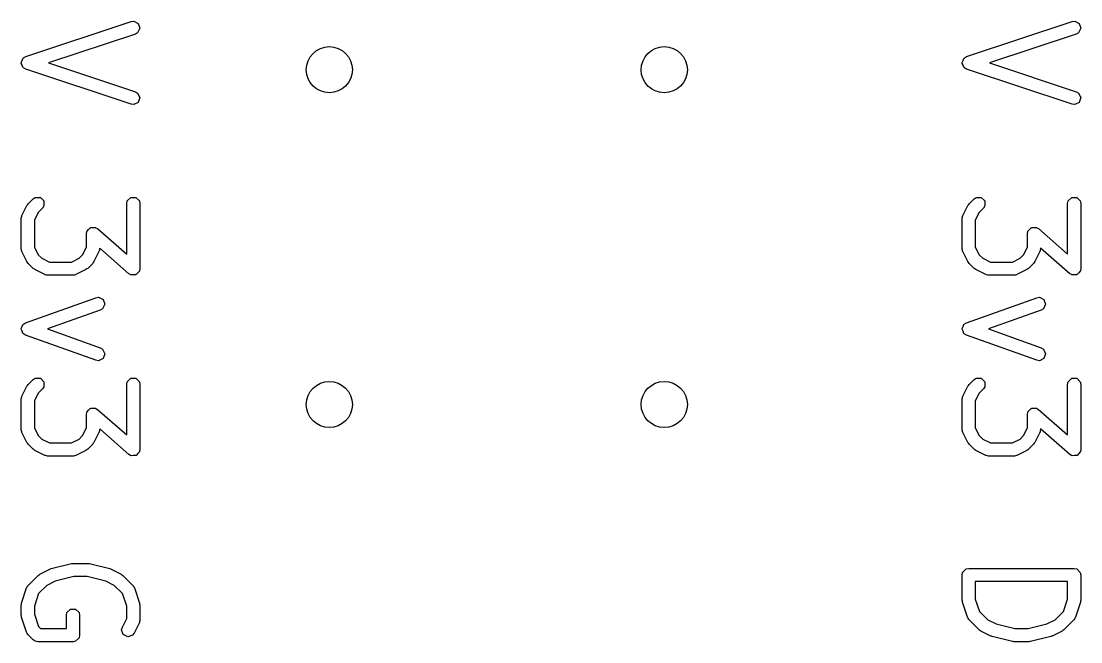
# Model space of a CAD drawing. Extents: x -0.97 to 0.39, y 0.08 to 3.3.
# Drawn here: x -0.9723 to -0.6559, y 2.1198 to 2.3053 of the extents above; entities that cross this region are included whole.
import ezdxf

# ---------------------------------------------------------------- set-up
doc = ezdxf.new("R2010")
doc.units = 0
doc.header["$MEASUREMENT"] = 0
doc.layers.add('BLACK', color=7, linetype='CONTINUOUS')

msp = doc.modelspace()

# ---------------------------------------------------------------- linework, layer by layer
at = {"layer": 'BLACK', "linetype": 'CONTINUOUS'}
for p, q in [((-0.97097, 2.29466), (-0.93948, 2.30515)), ((-0.93948, 2.30515), (-0.93871, 2.30525)), ((-0.93871, 2.30525), (-0.93737, 2.30458)), ((-0.93737, 2.30458), (-0.93689, 2.30315)), ((-0.69003, 2.29466), (-0.65853, 2.30515)), ((-0.65853, 2.30515), (-0.65777, 2.30525)), ((-0.65777, 2.30525), (-0.65642, 2.30458)), ((-0.65642, 2.30458), (-0.65595, 2.30315)), ((-0.93823, 2.30142), (-0.96413, 2.29279)), ((-0.93756, 2.3018), (-0.93823, 2.30142)), ((-0.93689, 2.30315), (-0.93756, 2.3018)), ((-0.65729, 2.30142), (-0.68318, 2.29279)), ((-0.65662, 2.3018), (-0.65729, 2.30142)), ((-0.65595, 2.30315), (-0.65662, 2.3018)), ((-0.97203, 2.29349), (-0.97184, 2.29408)), ((-0.97184, 2.29408), (-0.97171, 2.29414)), ((-0.97171, 2.29414), (-0.97164, 2.29428)), ((-0.97164, 2.29428), (-0.97097, 2.29466)), ((-0.69109, 2.29349), (-0.69089, 2.29408)), ((-0.69089, 2.29408), (-0.69076, 2.29414)), ((-0.69076, 2.29414), (-0.6907, 2.29428)), ((-0.6907, 2.29428), (-0.69003, 2.29466)), ((-0.97231, 2.29293), (-0.97203, 2.29349)), ((-0.97227, 2.29279), (-0.97231, 2.29293)), ((-0.97231, 2.29265), (-0.97227, 2.29279)), ((-0.97203, 2.29209), (-0.97231, 2.29265)), ((-0.97184, 2.2915), (-0.97203, 2.29209)), ((-0.97171, 2.29143), (-0.97184, 2.2915)), ((-0.97164, 2.2913), (-0.97171, 2.29143)), ((-0.97097, 2.29092), (-0.97164, 2.2913)), ((-0.93948, 2.28042), (-0.97097, 2.29092)), ((-0.96413, 2.29279), (-0.93823, 2.28416)), ((-0.69137, 2.29293), (-0.69109, 2.29349)), ((-0.69132, 2.29279), (-0.69137, 2.29293)), ((-0.69137, 2.29265), (-0.69132, 2.29279)), ((-0.69109, 2.29209), (-0.69137, 2.29265)), ((-0.69089, 2.2915), (-0.69109, 2.29209)), ((-0.69076, 2.29143), (-0.69089, 2.2915)), ((-0.6907, 2.2913), (-0.69076, 2.29143)), ((-0.69003, 2.29092), (-0.6907, 2.2913)), ((-0.65853, 2.28042), (-0.69003, 2.29092)), ((-0.68318, 2.29279), (-0.65729, 2.28416)), ((-0.93823, 2.28416), (-0.93756, 2.28378)), ((-0.93756, 2.28378), (-0.93689, 2.28243)), ((-0.93689, 2.28243), (-0.93737, 2.281)), ((-0.65729, 2.28416), (-0.65662, 2.28378)), ((-0.65662, 2.28378), (-0.65595, 2.28243)), ((-0.65595, 2.28243), (-0.65642, 2.281)), ((-0.93871, 2.28033), (-0.93948, 2.28042)), ((-0.93737, 2.281), (-0.93871, 2.28033)), ((-0.65777, 2.28033), (-0.65853, 2.28042)), ((-0.65642, 2.281), (-0.65777, 2.28033)), ((-0.96874, 2.25219), (-0.9681, 2.25261)), ((-0.9681, 2.25261), (-0.9666, 2.25261)), ((-0.9666, 2.25261), (-0.96553, 2.25155)), ((-0.94067, 2.25155), (-0.93961, 2.25261)), ((-0.93961, 2.25261), (-0.9381, 2.25261)), ((-0.9381, 2.25261), (-0.93704, 2.25155)), ((-0.6878, 2.25219), (-0.68716, 2.25261)), ((-0.68716, 2.25261), (-0.68565, 2.25261)), ((-0.68565, 2.25261), (-0.68459, 2.25155)), ((-0.65973, 2.25155), (-0.65866, 2.25261)), ((-0.65866, 2.25261), (-0.65716, 2.25261)), ((-0.65716, 2.25261), (-0.65609, 2.25155)), ((-0.97211, 2.24717), (-0.97061, 2.25017)), ((-0.97061, 2.25017), (-0.97042, 2.25042)), ((-0.97042, 2.25042), (-0.97024, 2.25069)), ((-0.97024, 2.25069), (-0.96874, 2.25219)), ((-0.96553, 2.25004), (-0.96596, 2.2494)), ((-0.96553, 2.25155), (-0.96553, 2.25004)), ((-0.94082, 2.25079), (-0.94067, 2.25155)), ((-0.94082, 2.23563), (-0.94082, 2.25079)), ((-0.93704, 2.25155), (-0.93689, 2.25079)), ((-0.93689, 2.25079), (-0.93689, 2.2313)), ((-0.69117, 2.24717), (-0.68967, 2.25017)), ((-0.68967, 2.25017), (-0.68947, 2.25042)), ((-0.68947, 2.25042), (-0.6893, 2.25069)), ((-0.6893, 2.25069), (-0.6878, 2.25219)), ((-0.68459, 2.25004), (-0.68501, 2.2494)), ((-0.68459, 2.25155), (-0.68459, 2.25004)), ((-0.65988, 2.25079), (-0.65973, 2.25155)), ((-0.65988, 2.23563), (-0.65988, 2.25079)), ((-0.65609, 2.25155), (-0.65594, 2.25079)), ((-0.65594, 2.25079), (-0.65594, 2.2313)), ((-0.97232, 2.24629), (-0.9723, 2.24639)), ((-0.97232, 2.2373), (-0.97232, 2.24629)), ((-0.97231, 2.24643), (-0.97223, 2.24674)), ((-0.9723, 2.24639), (-0.97231, 2.24643)), ((-0.97223, 2.24674), (-0.97217, 2.24705)), ((-0.97217, 2.24705), (-0.97214, 2.24708)), ((-0.97214, 2.24708), (-0.97211, 2.24717)), ((-0.96723, 2.24813), (-0.96838, 2.24583)), ((-0.96596, 2.2494), (-0.96723, 2.24813)), ((-0.69137, 2.24643), (-0.69129, 2.24674)), ((-0.69135, 2.24639), (-0.69137, 2.24643)), ((-0.69137, 2.24629), (-0.69135, 2.24639)), ((-0.69137, 2.2373), (-0.69137, 2.24629)), ((-0.69129, 2.24674), (-0.69122, 2.24705)), ((-0.69122, 2.24705), (-0.69119, 2.24708)), ((-0.69119, 2.24708), (-0.69117, 2.24717)), ((-0.68629, 2.24813), (-0.68744, 2.24583)), ((-0.68501, 2.2494), (-0.68629, 2.24813)), ((-0.96838, 2.24583), (-0.96838, 2.23776)), ((-0.95218, 2.24304), (-0.95173, 2.24356)), ((-0.95173, 2.24356), (-0.95166, 2.24356)), ((-0.95166, 2.24356), (-0.95161, 2.24361)), ((-0.95161, 2.24361), (-0.95091, 2.24361)), ((-0.95091, 2.24361), (-0.95022, 2.24366)), ((-0.95022, 2.24366), (-0.95014, 2.24361)), ((-0.95014, 2.24361), (-0.9501, 2.24361)), ((-0.9501, 2.24361), (-0.95004, 2.24356)), ((-0.95004, 2.24356), (-0.94956, 2.24328)), ((-0.94956, 2.24328), (-0.94082, 2.23563)), ((-0.68744, 2.24583), (-0.68744, 2.23776)), ((-0.67124, 2.24304), (-0.67078, 2.24356)), ((-0.67078, 2.24356), (-0.67071, 2.24356)), ((-0.67071, 2.24356), (-0.67066, 2.24361)), ((-0.67066, 2.24361), (-0.66997, 2.24361)), ((-0.66997, 2.24361), (-0.66928, 2.24366)), ((-0.66928, 2.24366), (-0.6692, 2.24361)), ((-0.6692, 2.24361), (-0.66915, 2.24361)), ((-0.66915, 2.24361), (-0.6691, 2.24356)), ((-0.6691, 2.24356), (-0.66861, 2.24328)), ((-0.66861, 2.24328), (-0.65988, 2.23563)), ((-0.95282, 2.24179), (-0.95271, 2.24234)), ((-0.95282, 2.23776), (-0.95282, 2.24179)), ((-0.95272, 2.24243), (-0.95269, 2.24246)), ((-0.95271, 2.24234), (-0.95272, 2.24243)), ((-0.95269, 2.24246), (-0.95267, 2.24255)), ((-0.95267, 2.24255), (-0.95218, 2.24304)), ((-0.67188, 2.24179), (-0.67177, 2.24234)), ((-0.67188, 2.23776), (-0.67188, 2.24179)), ((-0.67177, 2.24243), (-0.67174, 2.24246)), ((-0.67177, 2.24234), (-0.67177, 2.24243)), ((-0.67174, 2.24246), (-0.67173, 2.24255)), ((-0.67173, 2.24255), (-0.67124, 2.24304)), ((-0.9723, 2.2372), (-0.97232, 2.2373)), ((-0.97231, 2.23716), (-0.9723, 2.2372)), ((-0.97223, 2.23685), (-0.97231, 2.23716)), ((-0.97217, 2.23654), (-0.97223, 2.23685)), ((-0.96838, 2.23776), (-0.96723, 2.23546)), ((-0.95397, 2.23546), (-0.95282, 2.23776)), ((-0.94897, 2.23685), (-0.94903, 2.23654)), ((-0.94889, 2.23716), (-0.94897, 2.23685)), ((-0.94888, 2.2373), (-0.9489, 2.2372)), ((-0.9489, 2.2372), (-0.94889, 2.23716)), ((-0.94015, 2.22981), (-0.94888, 2.23746)), ((-0.94888, 2.23746), (-0.94888, 2.2373)), ((-0.69135, 2.2372), (-0.69137, 2.2373)), ((-0.69137, 2.23716), (-0.69135, 2.2372)), ((-0.69129, 2.23685), (-0.69137, 2.23716)), ((-0.69122, 2.23654), (-0.69129, 2.23685)), ((-0.68744, 2.23776), (-0.68629, 2.23546)), ((-0.67303, 2.23546), (-0.67188, 2.23776)), ((-0.66803, 2.23685), (-0.66809, 2.23654)), ((-0.66794, 2.23716), (-0.66803, 2.23685)), ((-0.66794, 2.2373), (-0.66796, 2.2372)), ((-0.66796, 2.2372), (-0.66794, 2.23716)), ((-0.65921, 2.22981), (-0.66794, 2.23746)), ((-0.66794, 2.23746), (-0.66794, 2.2373)), ((-0.97214, 2.23651), (-0.97217, 2.23654)), ((-0.97211, 2.23642), (-0.97214, 2.23651)), ((-0.97061, 2.23342), (-0.97211, 2.23642)), ((-0.96723, 2.23546), (-0.96618, 2.23441)), ((-0.96618, 2.23441), (-0.96389, 2.23326)), ((-0.95732, 2.23326), (-0.95502, 2.23441)), ((-0.95502, 2.23441), (-0.95397, 2.23546)), ((-0.94909, 2.23642), (-0.95059, 2.23342)), ((-0.94907, 2.23651), (-0.94909, 2.23642)), ((-0.94903, 2.23654), (-0.94907, 2.23651)), ((-0.69119, 2.23651), (-0.69122, 2.23654)), ((-0.69117, 2.23642), (-0.69119, 2.23651)), ((-0.68967, 2.23342), (-0.69117, 2.23642)), ((-0.68629, 2.23546), (-0.68524, 2.23441)), ((-0.68524, 2.23441), (-0.68294, 2.23326)), ((-0.67637, 2.23326), (-0.67407, 2.23441)), ((-0.67407, 2.23441), (-0.67303, 2.23546)), ((-0.66815, 2.23642), (-0.66965, 2.23342)), ((-0.66812, 2.23651), (-0.66815, 2.23642)), ((-0.66809, 2.23654), (-0.66812, 2.23651)), ((-0.97042, 2.23317), (-0.97061, 2.23342)), ((-0.97024, 2.2329), (-0.97042, 2.23317)), ((-0.96874, 2.2314), (-0.97024, 2.2329)), ((-0.96848, 2.23123), (-0.96874, 2.2314)), ((-0.96823, 2.23104), (-0.96848, 2.23123)), ((-0.96523, 2.22954), (-0.96823, 2.23104)), ((-0.96389, 2.23326), (-0.95732, 2.23326)), ((-0.95297, 2.23104), (-0.95597, 2.22954)), ((-0.95272, 2.23123), (-0.95297, 2.23104)), ((-0.95246, 2.2314), (-0.95272, 2.23123)), ((-0.95096, 2.2329), (-0.95246, 2.2314)), ((-0.95078, 2.23317), (-0.95096, 2.2329)), ((-0.95059, 2.23342), (-0.95078, 2.23317)), ((-0.93704, 2.23054), (-0.93753, 2.23005)), ((-0.93702, 2.23063), (-0.93704, 2.23054)), ((-0.93699, 2.23067), (-0.93702, 2.23063)), ((-0.93689, 2.2313), (-0.93699, 2.23075)), ((-0.93699, 2.23075), (-0.93699, 2.23067)), ((-0.68947, 2.23317), (-0.68967, 2.23342)), ((-0.6893, 2.2329), (-0.68947, 2.23317)), ((-0.6878, 2.2314), (-0.6893, 2.2329)), ((-0.68754, 2.23123), (-0.6878, 2.2314)), ((-0.68729, 2.23104), (-0.68754, 2.23123)), ((-0.68429, 2.22954), (-0.68729, 2.23104)), ((-0.68294, 2.23326), (-0.67637, 2.23326)), ((-0.67203, 2.23104), (-0.67503, 2.22954)), ((-0.67178, 2.23123), (-0.67203, 2.23104)), ((-0.67152, 2.2314), (-0.67178, 2.23123)), ((-0.67002, 2.2329), (-0.67152, 2.2314)), ((-0.66984, 2.23317), (-0.67002, 2.2329)), ((-0.66965, 2.23342), (-0.66984, 2.23317)), ((-0.65609, 2.23054), (-0.65658, 2.23005)), ((-0.65607, 2.23063), (-0.65609, 2.23054)), ((-0.65604, 2.23067), (-0.65607, 2.23063)), ((-0.65594, 2.2313), (-0.65605, 2.23075)), ((-0.65605, 2.23075), (-0.65604, 2.23067)), ((-0.96514, 2.22951), (-0.96523, 2.22954)), ((-0.9651, 2.22948), (-0.96514, 2.22951)), ((-0.96479, 2.22942), (-0.9651, 2.22948)), ((-0.96449, 2.22933), (-0.96479, 2.22942)), ((-0.96445, 2.22935), (-0.96449, 2.22933)), ((-0.96435, 2.22933), (-0.96445, 2.22935)), ((-0.95685, 2.22933), (-0.96435, 2.22933)), ((-0.95676, 2.22935), (-0.95685, 2.22933)), ((-0.95671, 2.22933), (-0.95676, 2.22935)), ((-0.95641, 2.22942), (-0.95671, 2.22933)), ((-0.9561, 2.22948), (-0.95641, 2.22942)), ((-0.95607, 2.22951), (-0.9561, 2.22948)), ((-0.95597, 2.22954), (-0.95607, 2.22951)), ((-0.93967, 2.22954), (-0.94015, 2.22981)), ((-0.93961, 2.22948), (-0.93967, 2.22954)), ((-0.93956, 2.22948), (-0.93961, 2.22948)), ((-0.93948, 2.22943), (-0.93956, 2.22948)), ((-0.93879, 2.22948), (-0.93948, 2.22943)), ((-0.9381, 2.22948), (-0.93879, 2.22948)), ((-0.93805, 2.22953), (-0.9381, 2.22948)), ((-0.93798, 2.22953), (-0.93805, 2.22953)), ((-0.93753, 2.23005), (-0.93798, 2.22953)), ((-0.68419, 2.22951), (-0.68429, 2.22954)), ((-0.68416, 2.22948), (-0.68419, 2.22951)), ((-0.68385, 2.22942), (-0.68416, 2.22948)), ((-0.68355, 2.22933), (-0.68385, 2.22942)), ((-0.6835, 2.22935), (-0.68355, 2.22933)), ((-0.68341, 2.22933), (-0.6835, 2.22935)), ((-0.67591, 2.22933), (-0.68341, 2.22933)), ((-0.67581, 2.22935), (-0.67591, 2.22933)), ((-0.67577, 2.22933), (-0.67581, 2.22935)), ((-0.67546, 2.22942), (-0.67577, 2.22933)), ((-0.67515, 2.22948), (-0.67546, 2.22942)), ((-0.67512, 2.22951), (-0.67515, 2.22948)), ((-0.67503, 2.22954), (-0.67512, 2.22951)), ((-0.65872, 2.22954), (-0.65921, 2.22981)), ((-0.65866, 2.22948), (-0.65872, 2.22954)), ((-0.65862, 2.22948), (-0.65866, 2.22948)), ((-0.65854, 2.22943), (-0.65862, 2.22948)), ((-0.65785, 2.22948), (-0.65854, 2.22943)), ((-0.65716, 2.22948), (-0.65785, 2.22948)), ((-0.65711, 2.22953), (-0.65716, 2.22948)), ((-0.65704, 2.22953), (-0.65711, 2.22953)), ((-0.65658, 2.23005), (-0.65704, 2.22953)), ((-0.97101, 2.21515), (-0.95001, 2.22265)), ((-0.95001, 2.22265), (-0.94926, 2.22276)), ((-0.94926, 2.22276), (-0.94789, 2.22212)), ((-0.94789, 2.22212), (-0.94739, 2.2207)), ((-0.69007, 2.21515), (-0.66907, 2.22265)), ((-0.66907, 2.22265), (-0.66831, 2.22276)), ((-0.66831, 2.22276), (-0.66695, 2.22212)), ((-0.66695, 2.22212), (-0.66644, 2.2207)), ((-0.94869, 2.21894), (-0.9645, 2.2133)), ((-0.94803, 2.21934), (-0.94869, 2.21894)), ((-0.94739, 2.2207), (-0.94803, 2.21934)), ((-0.66775, 2.21894), (-0.68355, 2.2133)), ((-0.66709, 2.21934), (-0.66775, 2.21894)), ((-0.66644, 2.2207), (-0.66709, 2.21934)), ((-0.97181, 2.21462), (-0.97172, 2.21466)), ((-0.97172, 2.21466), (-0.97167, 2.21476)), ((-0.97167, 2.21476), (-0.97101, 2.21515)), ((-0.69086, 2.21462), (-0.69077, 2.21466)), ((-0.69077, 2.21466), (-0.69073, 2.21476)), ((-0.69073, 2.21476), (-0.69007, 2.21515)), ((-0.97232, 2.2134), (-0.97203, 2.214)), ((-0.97228, 2.2133), (-0.97232, 2.2134)), ((-0.97232, 2.2132), (-0.97228, 2.2133)), ((-0.97203, 2.2126), (-0.97232, 2.2132)), ((-0.97203, 2.214), (-0.97181, 2.21462)), ((-0.97181, 2.21198), (-0.97203, 2.2126)), ((-0.97172, 2.21193), (-0.97181, 2.21198)), ((-0.97167, 2.21184), (-0.97172, 2.21193)), ((-0.97101, 2.21144), (-0.97167, 2.21184)), ((-0.9645, 2.2133), (-0.94869, 2.20765)), ((-0.69137, 2.2134), (-0.69109, 2.214)), ((-0.69134, 2.2133), (-0.69137, 2.2134)), ((-0.69137, 2.2132), (-0.69134, 2.2133)), ((-0.69109, 2.2126), (-0.69137, 2.2132)), ((-0.69109, 2.214), (-0.69086, 2.21462)), ((-0.69086, 2.21198), (-0.69109, 2.2126)), ((-0.69077, 2.21193), (-0.69086, 2.21198)), ((-0.69073, 2.21184), (-0.69077, 2.21193)), ((-0.69007, 2.21144), (-0.69073, 2.21184)), ((-0.68355, 2.2133), (-0.66775, 2.20765)), ((-0.95001, 2.20395), (-0.97101, 2.21144)), ((-0.66907, 2.20395), (-0.69007, 2.21144)), ((-0.94869, 2.20765), (-0.94803, 2.20726)), ((-0.94803, 2.20726), (-0.94739, 2.2059)), ((-0.94739, 2.2059), (-0.94789, 2.20448)), ((-0.66775, 2.20765), (-0.66709, 2.20726)), ((-0.66709, 2.20726), (-0.66644, 2.2059)), ((-0.66644, 2.2059), (-0.66695, 2.20448)), ((-0.94926, 2.20383), (-0.95001, 2.20395)), ((-0.94789, 2.20448), (-0.94926, 2.20383)), ((-0.66831, 2.20383), (-0.66907, 2.20395)), ((-0.66695, 2.20448), (-0.66831, 2.20383)), ((-0.97211, 2.19318), (-0.97061, 2.19618)), ((-0.97061, 2.19618), (-0.97042, 2.19643)), ((-0.97042, 2.19643), (-0.97024, 2.19669)), ((-0.97024, 2.19669), (-0.96874, 2.19819)), ((-0.96874, 2.19819), (-0.9681, 2.19862)), ((-0.9681, 2.19862), (-0.9666, 2.19862)), ((-0.9666, 2.19862), (-0.96553, 2.19755)), ((-0.96553, 2.19605), (-0.96596, 2.19541)), ((-0.96553, 2.19755), (-0.96553, 2.19605)), ((-0.94082, 2.1968), (-0.94067, 2.19755)), ((-0.94082, 2.18164), (-0.94082, 2.1968)), ((-0.94067, 2.19755), (-0.93961, 2.19862)), ((-0.93961, 2.19862), (-0.9381, 2.19862)), ((-0.9381, 2.19862), (-0.93704, 2.19755)), ((-0.93704, 2.19755), (-0.93689, 2.1968)), ((-0.93689, 2.1968), (-0.93689, 2.1773)), ((-0.69117, 2.19318), (-0.68967, 2.19618)), ((-0.68967, 2.19618), (-0.68947, 2.19643)), ((-0.68947, 2.19643), (-0.6893, 2.19669)), ((-0.6893, 2.19669), (-0.6878, 2.19819)), ((-0.6878, 2.19819), (-0.68716, 2.19862)), ((-0.68716, 2.19862), (-0.68565, 2.19862)), ((-0.68565, 2.19862), (-0.68459, 2.19755)), ((-0.68459, 2.19605), (-0.68501, 2.19541)), ((-0.68459, 2.19755), (-0.68459, 2.19605)), ((-0.65988, 2.1968), (-0.65973, 2.19755)), ((-0.65988, 2.18164), (-0.65988, 2.1968)), ((-0.65973, 2.19755), (-0.65866, 2.19862)), ((-0.65866, 2.19862), (-0.65716, 2.19862)), ((-0.65716, 2.19862), (-0.65609, 2.19755)), ((-0.65609, 2.19755), (-0.65594, 2.1968)), ((-0.65594, 2.1968), (-0.65594, 2.1773)), ((-0.97231, 2.19244), (-0.97223, 2.19274)), ((-0.97223, 2.19274), (-0.97217, 2.19305)), ((-0.97217, 2.19305), (-0.97214, 2.19309)), ((-0.97214, 2.19309), (-0.97211, 2.19318)), ((-0.96723, 2.19413), (-0.96838, 2.19184)), ((-0.96596, 2.19541), (-0.96723, 2.19413)), ((-0.69137, 2.19244), (-0.69129, 2.19274)), ((-0.69129, 2.19274), (-0.69122, 2.19305)), ((-0.69122, 2.19305), (-0.69119, 2.19309)), ((-0.69119, 2.19309), (-0.69117, 2.19318)), ((-0.68629, 2.19413), (-0.68744, 2.19184)), ((-0.68501, 2.19541), (-0.68629, 2.19413)), ((-0.97232, 2.1923), (-0.9723, 2.1924)), ((-0.97232, 2.1833), (-0.97232, 2.1923)), ((-0.9723, 2.1924), (-0.97231, 2.19244)), ((-0.96838, 2.19184), (-0.96838, 2.18377)), ((-0.95218, 2.18904), (-0.95173, 2.18957)), ((-0.95173, 2.18957), (-0.95166, 2.18957)), ((-0.95166, 2.18957), (-0.95161, 2.18962)), ((-0.95161, 2.18962), (-0.95091, 2.18962)), ((-0.95091, 2.18962), (-0.95022, 2.18967)), ((-0.95022, 2.18967), (-0.95014, 2.18962)), ((-0.95014, 2.18962), (-0.9501, 2.18962)), ((-0.9501, 2.18962), (-0.95004, 2.18956)), ((-0.95004, 2.18956), (-0.94956, 2.18928)), ((-0.69135, 2.1924), (-0.69137, 2.19244)), ((-0.69137, 2.1923), (-0.69135, 2.1924)), ((-0.69137, 2.1833), (-0.69137, 2.1923)), ((-0.68744, 2.19184), (-0.68744, 2.18377)), ((-0.67124, 2.18904), (-0.67078, 2.18957)), ((-0.67078, 2.18957), (-0.67071, 2.18957)), ((-0.67071, 2.18957), (-0.67066, 2.18962)), ((-0.67066, 2.18962), (-0.66997, 2.18962)), ((-0.66997, 2.18962), (-0.66928, 2.18967)), ((-0.66928, 2.18967), (-0.6692, 2.18962)), ((-0.6692, 2.18962), (-0.66915, 2.18962)), ((-0.66915, 2.18962), (-0.6691, 2.18956)), ((-0.6691, 2.18956), (-0.66861, 2.18928)), ((-0.95282, 2.1878), (-0.95271, 2.18835)), ((-0.95282, 2.18377), (-0.95282, 2.1878)), ((-0.95272, 2.18843), (-0.95269, 2.18846)), ((-0.95271, 2.18835), (-0.95272, 2.18843)), ((-0.95269, 2.18846), (-0.95267, 2.18856)), ((-0.95267, 2.18856), (-0.95218, 2.18904)), ((-0.94956, 2.18928), (-0.94082, 2.18164)), ((-0.67188, 2.1878), (-0.67177, 2.18835)), ((-0.67188, 2.18377), (-0.67188, 2.1878)), ((-0.67177, 2.18843), (-0.67174, 2.18846)), ((-0.67177, 2.18835), (-0.67177, 2.18843)), ((-0.67174, 2.18846), (-0.67173, 2.18856)), ((-0.67173, 2.18856), (-0.67124, 2.18904)), ((-0.66861, 2.18928), (-0.65988, 2.18164)), ((-0.9723, 2.18321), (-0.97232, 2.1833)), ((-0.97231, 2.18316), (-0.9723, 2.18321)), ((-0.97223, 2.18286), (-0.97231, 2.18316)), ((-0.96838, 2.18377), (-0.96723, 2.18147)), ((-0.95397, 2.18147), (-0.95282, 2.18377)), ((-0.94889, 2.18316), (-0.94897, 2.18286)), ((-0.94888, 2.1833), (-0.9489, 2.18321)), ((-0.9489, 2.18321), (-0.94889, 2.18316)), ((-0.94015, 2.17582), (-0.94888, 2.18346)), ((-0.94888, 2.18346), (-0.94888, 2.1833)), ((-0.69135, 2.18321), (-0.69137, 2.1833)), ((-0.69137, 2.18316), (-0.69135, 2.18321)), ((-0.69129, 2.18286), (-0.69137, 2.18316)), ((-0.68744, 2.18377), (-0.68629, 2.18147)), ((-0.67303, 2.18147), (-0.67188, 2.18377)), ((-0.66794, 2.18316), (-0.66803, 2.18286)), ((-0.66794, 2.1833), (-0.66796, 2.18321)), ((-0.66796, 2.18321), (-0.66794, 2.18316)), ((-0.65921, 2.17582), (-0.66794, 2.18346)), ((-0.66794, 2.18346), (-0.66794, 2.1833)), ((-0.97217, 2.18255), (-0.97223, 2.18286)), ((-0.97214, 2.18252), (-0.97217, 2.18255)), ((-0.97211, 2.18242), (-0.97214, 2.18252)), ((-0.97061, 2.17942), (-0.97211, 2.18242)), ((-0.96723, 2.18147), (-0.96618, 2.18042)), ((-0.96618, 2.18042), (-0.96389, 2.17927)), ((-0.95732, 2.17927), (-0.95502, 2.18042)), ((-0.95502, 2.18042), (-0.95397, 2.18147)), ((-0.94909, 2.18242), (-0.95059, 2.17942)), ((-0.94907, 2.18252), (-0.94909, 2.18242)), ((-0.94903, 2.18255), (-0.94907, 2.18252)), ((-0.94897, 2.18286), (-0.94903, 2.18255)), ((-0.69122, 2.18255), (-0.69129, 2.18286)), ((-0.69119, 2.18252), (-0.69122, 2.18255)), ((-0.69117, 2.18242), (-0.69119, 2.18252)), ((-0.68967, 2.17942), (-0.69117, 2.18242)), ((-0.68629, 2.18147), (-0.68524, 2.18042)), ((-0.68524, 2.18042), (-0.68294, 2.17927)), ((-0.67637, 2.17927), (-0.67407, 2.18042)), ((-0.67407, 2.18042), (-0.67303, 2.18147)), ((-0.66815, 2.18242), (-0.66965, 2.17942)), ((-0.66812, 2.18252), (-0.66815, 2.18242)), ((-0.66809, 2.18255), (-0.66812, 2.18252)), ((-0.66803, 2.18286), (-0.66809, 2.18255)), ((-0.97042, 2.17917), (-0.97061, 2.17942)), ((-0.97024, 2.17891), (-0.97042, 2.17917)), ((-0.96874, 2.17741), (-0.97024, 2.17891)), ((-0.96848, 2.17724), (-0.96874, 2.17741)), ((-0.96823, 2.17704), (-0.96848, 2.17724)), ((-0.96523, 2.17554), (-0.96823, 2.17704)), ((-0.96389, 2.17927), (-0.95732, 2.17927)), ((-0.95297, 2.17704), (-0.95597, 2.17554)), ((-0.95272, 2.17724), (-0.95297, 2.17704)), ((-0.95246, 2.17741), (-0.95272, 2.17724)), ((-0.95096, 2.17891), (-0.95246, 2.17741)), ((-0.95078, 2.17917), (-0.95096, 2.17891)), ((-0.95059, 2.17942), (-0.95078, 2.17917)), ((-0.93689, 2.1773), (-0.93699, 2.17675)), ((-0.93699, 2.17675), (-0.93699, 2.17667)), ((-0.68947, 2.17917), (-0.68967, 2.17942)), ((-0.6893, 2.17891), (-0.68947, 2.17917)), ((-0.6878, 2.17741), (-0.6893, 2.17891)), ((-0.68754, 2.17724), (-0.6878, 2.17741)), ((-0.68729, 2.17704), (-0.68754, 2.17724)), ((-0.68429, 2.17554), (-0.68729, 2.17704)), ((-0.68294, 2.17927), (-0.67637, 2.17927)), ((-0.67203, 2.17704), (-0.67503, 2.17554)), ((-0.67178, 2.17724), (-0.67203, 2.17704)), ((-0.67152, 2.17741), (-0.67178, 2.17724)), ((-0.67002, 2.17891), (-0.67152, 2.17741)), ((-0.66984, 2.17917), (-0.67002, 2.17891)), ((-0.66965, 2.17942), (-0.66984, 2.17917)), ((-0.65594, 2.1773), (-0.65605, 2.17675)), ((-0.65605, 2.17675), (-0.65604, 2.17667)), ((-0.96514, 2.17552), (-0.96523, 2.17554)), ((-0.9651, 2.17548), (-0.96514, 2.17552)), ((-0.96479, 2.17542), (-0.9651, 2.17548)), ((-0.96449, 2.17534), (-0.96479, 2.17542)), ((-0.96445, 2.17535), (-0.96449, 2.17534)), ((-0.96435, 2.17533), (-0.96445, 2.17535)), ((-0.95685, 2.17533), (-0.96435, 2.17533)), ((-0.95676, 2.17535), (-0.95685, 2.17533)), ((-0.95671, 2.17534), (-0.95676, 2.17535)), ((-0.95641, 2.17542), (-0.95671, 2.17534)), ((-0.9561, 2.17548), (-0.95641, 2.17542)), ((-0.95607, 2.17552), (-0.9561, 2.17548)), ((-0.95597, 2.17554), (-0.95607, 2.17552)), ((-0.93967, 2.17554), (-0.94015, 2.17582)), ((-0.93961, 2.17548), (-0.93967, 2.17554)), ((-0.93956, 2.17548), (-0.93961, 2.17548)), ((-0.93948, 2.17544), (-0.93956, 2.17548)), ((-0.93879, 2.17548), (-0.93948, 2.17544)), ((-0.9381, 2.17548), (-0.93879, 2.17548)), ((-0.93805, 2.17553), (-0.9381, 2.17548)), ((-0.93798, 2.17554), (-0.93805, 2.17553)), ((-0.93753, 2.17606), (-0.93798, 2.17554)), ((-0.93704, 2.17655), (-0.93753, 2.17606)), ((-0.93702, 2.17664), (-0.93704, 2.17655)), ((-0.93699, 2.17667), (-0.93702, 2.17664)), ((-0.68419, 2.17552), (-0.68429, 2.17554)), ((-0.68416, 2.17548), (-0.68419, 2.17552)), ((-0.68385, 2.17542), (-0.68416, 2.17548)), ((-0.68355, 2.17534), (-0.68385, 2.17542)), ((-0.6835, 2.17535), (-0.68355, 2.17534)), ((-0.68341, 2.17533), (-0.6835, 2.17535)), ((-0.67591, 2.17533), (-0.68341, 2.17533)), ((-0.67581, 2.17535), (-0.67591, 2.17533)), ((-0.67577, 2.17534), (-0.67581, 2.17535)), ((-0.67546, 2.17542), (-0.67577, 2.17534)), ((-0.67515, 2.17548), (-0.67546, 2.17542)), ((-0.67512, 2.17552), (-0.67515, 2.17548)), ((-0.67503, 2.17554), (-0.67512, 2.17552)), ((-0.65872, 2.17554), (-0.65921, 2.17582)), ((-0.65866, 2.17548), (-0.65872, 2.17554)), ((-0.65862, 2.17548), (-0.65866, 2.17548)), ((-0.65854, 2.17544), (-0.65862, 2.17548)), ((-0.65785, 2.17548), (-0.65854, 2.17544)), ((-0.65716, 2.17548), (-0.65785, 2.17548)), ((-0.65711, 2.17553), (-0.65716, 2.17548)), ((-0.65704, 2.17554), (-0.65711, 2.17553)), ((-0.65658, 2.17606), (-0.65704, 2.17554)), ((-0.65609, 2.17655), (-0.65658, 2.17606)), ((-0.65607, 2.17664), (-0.65609, 2.17655)), ((-0.65604, 2.17667), (-0.65607, 2.17664)), ((-0.96333, 2.14172), (-0.95733, 2.14322)), ((-0.95733, 2.14322), (-0.95709, 2.14323)), ((-0.95709, 2.14323), (-0.95685, 2.14328)), ((-0.95685, 2.14328), (-0.95235, 2.14328)), ((-0.95235, 2.14328), (-0.95212, 2.14323)), ((-0.95212, 2.14323), (-0.95188, 2.14322)), ((-0.95188, 2.14322), (-0.94588, 2.14172)), ((-0.97024, 2.1367), (-0.96724, 2.1397)), ((-0.96724, 2.1397), (-0.96698, 2.13988)), ((-0.96698, 2.13988), (-0.96673, 2.14007)), ((-0.96673, 2.14007), (-0.96373, 2.14157)), ((-0.96373, 2.14157), (-0.96352, 2.14163)), ((-0.96352, 2.14163), (-0.96333, 2.14172)), ((-0.95661, 2.13934), (-0.96216, 2.13795)), ((-0.95259, 2.13934), (-0.95661, 2.13934)), ((-0.94704, 2.13795), (-0.95259, 2.13934)), ((-0.94588, 2.14172), (-0.94568, 2.14163)), ((-0.94568, 2.14163), (-0.94547, 2.14157)), ((-0.94547, 2.14157), (-0.94247, 2.14007)), ((-0.94247, 2.14007), (-0.94222, 2.13988)), ((-0.94222, 2.13988), (-0.94196, 2.1397)), ((-0.94196, 2.1397), (-0.93896, 2.1367)), ((-0.69137, 2.13981), (-0.69122, 2.14056)), ((-0.69137, 2.13231), (-0.69137, 2.13981)), ((-0.69122, 2.14056), (-0.69016, 2.14163)), ((-0.69016, 2.14163), (-0.68941, 2.14178)), ((-0.68941, 2.14178), (-0.65791, 2.14178)), ((-0.65791, 2.14178), (-0.65716, 2.14163)), ((-0.65716, 2.14163), (-0.65609, 2.14056)), ((-0.65609, 2.14056), (-0.65594, 2.13981)), ((-0.65594, 2.13981), (-0.65594, 2.13231)), ((-0.97222, 2.13143), (-0.97072, 2.13593)), ((-0.97072, 2.13593), (-0.97067, 2.13602)), ((-0.97067, 2.13606), (-0.97049, 2.13632)), ((-0.97067, 2.13602), (-0.97067, 2.13606)), ((-0.97049, 2.13632), (-0.97034, 2.1366)), ((-0.97034, 2.1366), (-0.9703, 2.13662)), ((-0.9703, 2.13662), (-0.97024, 2.1367)), ((-0.96468, 2.13669), (-0.96713, 2.13424)), ((-0.96216, 2.13795), (-0.96468, 2.13669)), ((-0.94452, 2.13669), (-0.94704, 2.13795)), ((-0.94207, 2.13424), (-0.94452, 2.13669)), ((-0.93896, 2.1367), (-0.93891, 2.13662)), ((-0.93891, 2.13662), (-0.93887, 2.1366)), ((-0.93887, 2.1366), (-0.93871, 2.13632)), ((-0.93871, 2.13632), (-0.93854, 2.13606)), ((-0.93854, 2.13606), (-0.93854, 2.13602)), ((-0.93854, 2.13602), (-0.93849, 2.13593)), ((-0.93849, 2.13593), (-0.93699, 2.13143)), ((-0.65988, 2.13784), (-0.68744, 2.13784)), ((-0.68744, 2.13784), (-0.68744, 2.13263)), ((-0.65988, 2.13263), (-0.65988, 2.13784)), ((-0.96713, 2.13424), (-0.96838, 2.13049)), ((-0.94082, 2.13049), (-0.94207, 2.13424)), ((-0.68744, 2.13263), (-0.68618, 2.12887)), ((-0.66113, 2.12887), (-0.65988, 2.13263)), ((-0.97232, 2.13081), (-0.97226, 2.13112)), ((-0.97232, 2.12781), (-0.97232, 2.13081)), ((-0.97226, 2.13112), (-0.97222, 2.13143)), ((-0.96838, 2.13049), (-0.96838, 2.12813)), ((-0.95867, 2.12856), (-0.95761, 2.12963)), ((-0.95761, 2.12963), (-0.9561, 2.12963)), ((-0.9561, 2.12963), (-0.95503, 2.12856)), ((-0.94082, 2.12677), (-0.94082, 2.13049)), ((-0.93699, 2.13143), (-0.93695, 2.13112)), ((-0.93695, 2.13112), (-0.93689, 2.13081)), ((-0.93689, 2.13081), (-0.93689, 2.12631)), ((-0.69131, 2.132), (-0.69137, 2.13231)), ((-0.69127, 2.13169), (-0.69131, 2.132)), ((-0.68977, 2.12719), (-0.69127, 2.13169)), ((-0.65604, 2.13169), (-0.65754, 2.12719)), ((-0.656, 2.132), (-0.65604, 2.13169)), ((-0.65594, 2.13231), (-0.656, 2.132)), ((-0.97226, 2.1275), (-0.97232, 2.12781)), ((-0.97222, 2.12719), (-0.97226, 2.1275)), ((-0.97072, 2.12269), (-0.97222, 2.12719)), ((-0.96838, 2.12813), (-0.96713, 2.12437)), ((-0.95882, 2.12781), (-0.95867, 2.12856)), ((-0.95882, 2.12378), (-0.95882, 2.12781)), ((-0.95503, 2.12856), (-0.95488, 2.12781)), ((-0.95488, 2.12781), (-0.95488, 2.12181)), ((-0.94211, 2.12419), (-0.94082, 2.12677)), ((-0.93689, 2.12617), (-0.93697, 2.12587)), ((-0.93689, 2.12631), (-0.9369, 2.12621)), ((-0.9369, 2.12621), (-0.93689, 2.12617)), ((-0.68972, 2.1271), (-0.68977, 2.12719)), ((-0.68972, 2.12706), (-0.68972, 2.1271)), ((-0.68955, 2.12679), (-0.68972, 2.12706)), ((-0.68939, 2.12652), (-0.68955, 2.12679)), ((-0.68935, 2.1265), (-0.68939, 2.12652)), ((-0.6893, 2.12642), (-0.68935, 2.1265)), ((-0.6863, 2.12342), (-0.6893, 2.12642)), ((-0.68618, 2.12887), (-0.68374, 2.12643)), ((-0.68374, 2.12643), (-0.68122, 2.12517)), ((-0.6661, 2.12517), (-0.66357, 2.12643)), ((-0.66357, 2.12643), (-0.66113, 2.12887)), ((-0.65802, 2.12642), (-0.66102, 2.12342)), ((-0.65796, 2.1265), (-0.65802, 2.12642)), ((-0.65792, 2.12652), (-0.65796, 2.1265)), ((-0.65777, 2.12679), (-0.65792, 2.12652)), ((-0.65759, 2.12706), (-0.65777, 2.12679)), ((-0.65754, 2.12719), (-0.65759, 2.1271)), ((-0.65759, 2.1271), (-0.65759, 2.12706)), ((-0.96713, 2.12437), (-0.96654, 2.12378)), ((-0.96654, 2.12378), (-0.95882, 2.12378)), ((-0.94232, 2.12345), (-0.94211, 2.12419)), ((-0.94184, 2.12202), (-0.94232, 2.12345)), ((-0.93709, 2.12543), (-0.93859, 2.12243)), ((-0.93707, 2.12552), (-0.93709, 2.12543)), ((-0.93704, 2.12556), (-0.93707, 2.12552)), ((-0.93697, 2.12587), (-0.93704, 2.12556)), ((-0.68604, 2.12324), (-0.6863, 2.12342)), ((-0.68579, 2.12305), (-0.68604, 2.12324)), ((-0.68279, 2.12155), (-0.68579, 2.12305)), ((-0.68122, 2.12517), (-0.67566, 2.12378)), ((-0.67566, 2.12378), (-0.67165, 2.12378)), ((-0.67165, 2.12378), (-0.6661, 2.12517)), ((-0.66153, 2.12305), (-0.66453, 2.12155)), ((-0.66128, 2.12324), (-0.66153, 2.12305)), ((-0.66102, 2.12342), (-0.66128, 2.12324)), ((-0.97067, 2.1226), (-0.97072, 2.12269)), ((-0.97067, 2.12256), (-0.97067, 2.1226)), ((-0.97049, 2.12229), (-0.97067, 2.12256)), ((-0.97034, 2.12202), (-0.97049, 2.12229)), ((-0.9703, 2.122), (-0.97034, 2.12202)), ((-0.97024, 2.12192), (-0.9703, 2.122)), ((-0.96874, 2.12042), (-0.97024, 2.12192)), ((-0.9681, 2.11999), (-0.96874, 2.12042)), ((-0.96735, 2.11984), (-0.9681, 2.11999)), ((-0.9681, 2.11999), (-0.9681, 2.11999)), ((-0.95685, 2.11984), (-0.96735, 2.11984)), ((-0.9561, 2.11999), (-0.95685, 2.11984)), ((-0.95503, 2.12106), (-0.9561, 2.11999)), ((-0.95488, 2.12181), (-0.95503, 2.12106)), ((-0.94049, 2.12135), (-0.94184, 2.12202)), ((-0.93906, 2.12182), (-0.94049, 2.12135)), ((-0.93859, 2.12243), (-0.93906, 2.12182)), ((-0.68258, 2.12149), (-0.68279, 2.12155)), ((-0.68238, 2.1214), (-0.68258, 2.12149)), ((-0.67638, 2.1199), (-0.68238, 2.1214)), ((-0.67614, 2.11989), (-0.67638, 2.1199)), ((-0.67591, 2.11984), (-0.67614, 2.11989)), ((-0.67141, 2.11984), (-0.67591, 2.11984)), ((-0.67117, 2.11989), (-0.67141, 2.11984)), ((-0.67093, 2.1199), (-0.67117, 2.11989)), ((-0.66493, 2.1214), (-0.67093, 2.1199)), ((-0.66474, 2.12149), (-0.66493, 2.1214)), ((-0.66453, 2.12155), (-0.66474, 2.12149))]:
    msp.add_line(p, q, dxfattribs=at)
at = {"layer": 'BLACK'}
for centre in [(-0.88031, 2.29075), (-0.78031, 2.29075), (-0.88031, 2.19075), (-0.78031, 2.19075)]:
    msp.add_circle(centre, 0.00689, dxfattribs=at)

doc.saveas('drawing.dxf')
